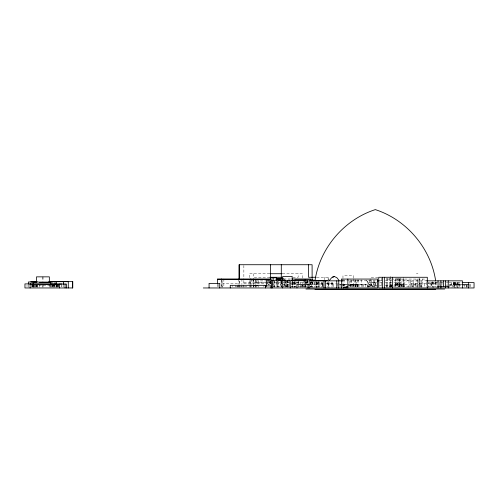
<?xml version="1.0" encoding="UTF-8"?>
<svg xmlns="http://www.w3.org/2000/svg" width="499" height="499" viewBox="0 0 499 499"><rect width="100%" height="100%" fill="white"/><g stroke="black" fill="none" stroke-linecap="round" stroke-linejoin="round"><path stroke-width="0.37" stroke-dasharray="2.5 1.87" d="M355.575 284.399L356.666 282.315L358.85 280.058M403.591 284.399L405.625 281.461L408.8 279.833L411.981 281.461L414.014 284.399M453.529 284.399L455.038 282.022M393.836 285.185L396.792 284.754M416.359 273.252L417.987 273.252M269.703 273.714L249.288 273.714L249.288 279.796M282.403 273.714L302.419 273.714L302.419 278.274M269.834 277.276L253.561 277.276L253.561 273.714M292.838 277.276L298.146 277.276L298.146 273.714M316.703 277.276L328.336 277.276L328.336 287.96M378.042 277.706L370.514 277.706L370.514 287.231M283.644 278.985L291.553 278.985M387.143 279.06L424.499 279.06M283.526 280.058L291.241 280.058M283.451 280.307L290.48 280.307M306.205 280.694L307.977 280.694L307.964 282.921M267.221 280.912L250.779 280.912L250.779 284.436M305.918 280.837L308.064 280.837M342.408 280.837L377.119 280.837M379.533 280.837L382.016 280.837M385.421 280.837L426.832 280.837M306.38 281.268L307.977 281.268M255.17 282.191L270.732 282.191M442.594 282.191L428.56 282.228L428.56 287.243M367.8 282.621L374.818 282.621M446.324 282.621L448.57 282.621M448.907 282.621L461.793 282.621M243.861 282.833L308.569 282.833M309.979 282.833L312.093 282.833M376.832 282.833L368.312 282.833L368.312 287.231M379.683 282.833L382.091 282.833M385.172 282.833L400.348 282.833M237.543 283.476L222.797 283.476L222.797 287.212M325.741 283.438L333.669 283.438L333.85 287.206M410.577 283.688L436.712 283.688M243.861 283.756L270.807 283.756M271.587 283.756L296.462 283.756M316.017 283.9L322.99 283.9M326.814 283.9L336.769 283.9M337.386 283.9L339.233 283.9M461.787 284.224L454.352 284.224L454.358 287.243M309.131 284.399L318.063 284.399M351.595 284.399L374.818 284.399M400.317 284.399L418.948 284.399M448.907 284.399L461.7 284.399M267.701 284.611L270.807 284.611M271.587 284.611L281.692 284.611M282.471 284.611L296.462 284.611M457.327 284.648L462.193 284.648M338.915 284.686L346.325 284.686L346.325 285.996M339.894 284.829L356.829 284.829M438.658 285.079L443.143 285.079M445.314 285.079L467.139 285.079L467.139 287.243M349.868 285.11L351.595 285.11L351.595 280.837M54.541 285.291L36.04 285.291L36.04 286.626M392.357 285.397L386.557 285.397L386.557 287.187M401.564 285.609L391.303 285.609L391.303 287.187M376.988 285.646L368.68 285.646L368.68 287.187M379.514 285.646L382.321 285.646M385.141 285.646L391.572 285.646L391.572 287.187M347.853 285.827L349.868 285.827L349.868 280.837M272.841 286.183L308.569 286.183M309.998 286.183L312.131 286.183M367.8 286.183L374.818 286.183M389.345 286.183L393 286.183M393.511 286.183L422.297 286.183L422.297 279.06M428.342 286.644L437.342 286.644M365.948 280.058L368.131 282.315L369.223 284.399M311.507 281.754L313.185 284.399M332.01 283.438L332.191 287.206M328.479 283.438L328.654 287.206M322.622 283.438L322.803 287.206M470.326 284.224L470.326 287.212M469.846 284.143L469.846 287.199M466.777 284.973L466.777 287.212M466.322 284.91L466.322 287.96M464.631 285.309L464.631 286.638M459.591 284.224L459.591 287.212M458.993 282.621L458.993 287.199M458.02 282.621L458.02 287.96M457.932 284.224L457.932 287.212M457.695 282.621L457.695 287.96M457.371 282.266L457.371 287.249M456.922 287.212L456.922 283.975L450.921 283.975L450.834 287.243M456.223 282.621L456.223 287.199M455.78 282.44L455.78 286.582M455.219 282.621L455.219 287.96M454.564 283.975L454.564 286.632M454.452 282.621L454.452 287.96M453.89 282.621L453.89 284.399M453.398 281.947L453.398 287.212M453.211 283.975L453.211 286.632M452.381 285.079L452.381 287.243M451.564 282.621L451.564 287.199M449.3 285.079L449.3 287.243M441.989 282.191L441.989 285.796M439.6 282.191L439.563 285.921M436.787 282.191L436.712 287.249M435.646 281.586L435.646 286.794M435.334 282.291L435.334 286.644M435.009 282.291L435.009 286.644M433.201 282.266L433.201 287.96M432.77 281.517L432.77 287.243M432.146 282.228L432.146 287.243M431.797 283.688L431.797 287.249M431.167 282.291L431.167 286.644M431.03 283.332L431.03 286.831M430.051 282.291L430.051 286.644M426.489 282.266L426.483 287.249M424.181 283.688L424.181 287.249M421.63 283.688L421.63 287.249M421.536 280.837L421.536 287.96M420.763 283.688L420.763 287.249M419.99 280.837L419.99 287.96M419.391 278.985L419.391 287.212M419.247 278.043L419.247 287.199M418.948 280.837L418.948 287.249M417.844 280.837L417.844 287.96M417.544 278.985L417.544 287.212M416.054 279.06L416.01 287.96M415.511 283.332L415.511 287.536M413.964 283.688L413.964 287.249M413.141 280.837L413.141 287.249M412.199 284.436L412.199 287.256M411.631 283.332L411.631 287.536M410.59 280.837L410.59 287.249M408.987 280.837L408.987 287.249M404.658 284.399L404.658 287.249M403.934 279.06L403.934 286.183M403.76 277.276L403.76 287.249M403.654 286.682L403.654 284.754L390.075 284.754L390.075 287.187M403.03 279.06L403.03 287.218M402.419 284.436L402.419 286.682M401.595 284.436L401.564 286.788M401.315 284.754L401.315 286.788M401.102 281.442L401.102 286.145M400.317 277.987L400.317 287.249M399.93 284.754L399.93 286.682M399.805 278.985L399.805 287.212M399.662 284.754L399.662 286.682M399.406 279.06L399.406 287.218M399.356 278.043L399.356 287.199M398.701 278.043L398.701 287.199M398.645 284.754L398.645 286.682M397.934 278.985L397.934 287.212M397.734 282.833L397.734 287.231M397.341 282.833L397.341 287.231M397.061 278.043L397.061 287.199M396.792 282.833L396.792 287.231M395.932 277.962L395.932 287.193M395.588 279.06L395.588 286.183M395.227 282.833L395.227 287.231M391.472 285.609L391.472 287.187M390.867 278.043L390.867 287.199M390.586 276.421L390.586 287.193M390.337 284.754L390.337 287.187M389.551 285.397L389.551 287.187M389.376 277.962L389.376 287.193M387.636 285.646L387.636 287.187M387.236 278.043L387.236 287.199M386.413 278.043L386.413 287.199M386.189 285.646L386.189 287.187M381.648 278.043L381.648 287.199M376.015 285.646L376.015 287.187M375.841 282.833L375.841 287.231M375.123 282.833L375.123 287.231M374.818 280.837L374.818 287.96M373.857 280.837L373.857 284.399M373.564 282.833L373.564 287.231M373.09 285.646L373.09 287.187M372.341 285.646L372.341 287.187M371.493 279.733L371.493 287.212M371.225 282.833L371.225 287.231M370.077 285.646L370.077 287.187M369.672 279.733L369.672 287.212M368.867 285.646L368.867 287.187M367.8 280.837L367.8 287.249M367.644 287.212L367.644 284.224L343.374 284.224L343.374 286.463M365.387 284.224L365.387 287.212M363.522 284.224L363.522 287.212M362.492 284.224L362.492 287.212M361.756 279.802L361.756 287.218M359.012 284.224L359.012 287.212M358.482 279.802L358.482 287.218M357.771 284.224L357.771 287.212M357.627 279.802L357.627 287.218M357.278 284.224L357.278 287.212M357.116 284.224L357.116 287.212M356.829 284.224L356.829 286.707M355.856 279.802L355.856 287.218M355.625 284.224L355.625 286.707M355.194 284.829L355.194 286.707M355.169 279.802L355.169 287.218M354.359 279.802L354.359 287.218M353.722 278.068L353.722 275.785L342.963 275.785L342.963 278.068M353.722 278.829L353.722 287.199M353.566 284.829L353.566 286.707M353.429 284.224L353.429 287.212M352.4 284.829L352.4 286.707M352.026 284.224L352.026 287.212M351.096 279.802L351.096 287.218M350.828 284.224L350.828 287.212M350.548 279.802L350.548 287.218M349.032 284.224L349.032 287.212M344.254 284.829L344.254 286.083M344.029 279.802L344.029 286.476M343.618 284.686L343.618 285.996M343.262 284.686L343.262 285.996M343.206 284.686L343.206 285.996M342.963 278.829L343.006 287.249M342.732 279.733L342.732 287.212M340.081 284.686L340.081 286.651M337.717 283.9L337.717 286.607M332.328 282.266L332.328 287.249M331.823 282.266L331.823 287.249M329.034 282.266L329.034 287.96M328.124 277.276L328.124 287.199M327.307 282.147L327.307 287.237M324.525 277.276L324.525 280.332M323.096 284.399L323.096 287.249M322.903 281.81L322.903 287.193M322.541 283.9L322.541 286.607M322.005 282.266L322.005 287.249M321.281 282.147L321.281 287.237M319.915 283.9L319.915 286.607M319.404 281.81L319.404 287.193M318.524 280.27L318.524 287.193M318.243 281.81L318.243 287.193M318.063 282.266L318.063 287.249M317.501 281.81L317.501 287.193M317.046 282.147L317.046 287.237M316.672 282.166L316.672 287.237M316.547 281.81L316.547 287.193M316.241 281.835L316.241 287.193M316.104 282.147L316.104 287.96M316.029 280.27L316.029 287.193M314.975 281.586L314.975 286.794M314.283 282.166L314.283 287.237M312.96 282.147L312.96 287.237M312.723 282.266L312.723 287.249M312.131 281.848L312.131 287.199M311.844 282.147L311.844 287.237M311.588 280.307L311.588 287.193M310.603 281.81L310.603 287.193M310.571 281.979L310.571 287.212M310.197 281.835L310.197 287.193M307.758 281.068L307.758 283.37M307.621 280.694L307.621 282.877M307.01 281.068L307.01 283.37M306.193 281.979L306.193 287.212M305.918 281.586L305.918 284.561M305.918 285.309L305.918 286.794M305.369 280.307L305.369 287.193M305.132 282.147L305.132 284.33M305.132 285.054L305.132 287.96M304.908 282.602L304.908 287.193M304.141 285.11L304.141 287.249M303.199 284.898L303.199 287.193M302.681 284.611L302.681 286.183M302.419 285.029L302.419 287.231M302.007 284.898L302.032 287.193M301.945 285.054L301.945 287.237M300.61 282.147L300.61 284.33M300.61 285.054L300.61 287.96M298.889 281.835L298.889 287.193M298.477 280.307L298.477 287.193M298.146 281.854L298.146 283.382M298.109 281.835L298.109 283.37M297.772 281.835L297.772 283.37M296.774 281.835L296.774 283.37M295.845 281.835L295.845 287.193M294.897 281.835L294.897 287.193M294.847 282.147L294.847 287.237M294.447 281.835L294.373 287.231M294.104 281.835L294.104 287.193M293.599 281.835L293.599 287.193M292.707 281.835L292.707 287.193M292.489 281.835L292.489 287.193M292.364 280.307L292.364 287.193M292.183 281.829L292.115 287.193M291.965 281.835L291.965 287.193M289.289 280.058L289.289 287.243M288.509 280.307L288.509 287.193M287.811 280.307L287.811 287.193M287.673 280.307L287.673 287.193M287.461 280.307L287.461 287.193M287.056 280.058L287.056 287.243M286.507 280.058L286.507 287.243M285.996 280.307L285.996 287.193M285.858 280.27L285.858 287.193M285.035 280.307L285.035 287.193M284.617 278.985L284.617 287.212M284.025 280.058L284.025 287.243M281.773 281.068L281.773 287.193M281.405 281.492L281.405 287.243M281.293 280.993L281.293 287.187M280.569 279.627L280.569 287.206M278.305 281.492L278.305 287.243M277.887 281.143L277.887 287.212M277.525 280.27L277.525 287.193M276.745 281.068L276.745 287.193M274.419 280.307L274.419 287.193M274.207 281.068L274.207 287.193M273.645 280.27L273.645 287.193M270.539 280.993L270.539 286.183M270.433 281.068L270.433 284.898M270.339 281.068L270.339 284.898M269.248 281.068L269.248 284.898M269.067 280.912L269.067 285.141M268.206 279.627L268.206 284.929M267.682 281.068L267.682 284.898M263.591 285.328L263.591 286.644M258.332 280.75L258.332 284.299M258.332 285.029L258.332 287.231M256.617 280.912L256.617 284.436M256.617 285.141L256.617 287.256M255.276 278.985L255.276 284.224M255.276 284.973L255.276 287.212M255.17 280.388L255.17 284.355M255.17 284.929L255.17 287.243M253.922 285.328L253.922 286.644M253.71 279.627L253.71 284.174M253.71 284.929L253.71 287.206M253.561 278.804L253.561 284.299M253.561 284.91L253.561 287.231M251.615 278.985L251.615 284.224M251.615 284.973L251.615 287.212M250.779 285.141L250.779 287.256M250.398 279.627L250.398 284.174M250.398 284.929L250.398 287.206M249.288 280.557L249.288 284.299M249.288 285.029L249.288 287.231M249.045 283.756L249.045 284.611M246.905 286.289L235.653 286.289M243.861 265.48L243.861 280.051M243.861 280.569L243.861 284.648M243.861 285.029L243.861 287.262M243.655 285.328L243.655 286.644M241.909 278.985L241.909 284.224M241.909 284.973L241.909 287.212M239.196 280.993L239.196 284.087M239.196 284.86L239.196 287.187M239.164 280.993L239.164 284.087M239.164 284.86L239.164 287.187M238.528 278.985L238.528 284.224M238.528 284.973L238.528 287.212M238.148 285.328L238.148 286.644M237.543 284.973L237.543 287.212M235.403 285.328L235.403 286.644M232.303 285.328L232.303 286.644M223.864 278.985L223.864 287.212M222.092 280.482L222.092 287.212M221.593 278.985L221.593 287.212M221.481 280.388L221.481 287.206M218.138 284.224L218.138 287.212M217.421 284.174L217.421 287.206M63.573 285.178L63.573 287.262M61.888 285.347L61.888 286.657M61.658 285.347L61.658 286.657M58.408 284.829L58.408 286.707M58.202 285.066L58.202 287.237M57.915 285.253L57.915 286.607M57.429 285.066L57.429 287.237M57.048 285.178L57.048 287.262M56.936 285.253L56.936 286.607M56.555 285.178L56.555 287.262M56.156 285.11L56.156 287.249M55.027 285.11L55.027 287.249M54.603 285.066L54.603 287.237M54.416 285.291L54.416 286.626M53.505 285.253L53.505 286.607M53.337 285.066L53.337 287.237M53.087 282.54L53.087 287.187M52.638 281.767L52.638 287.187M52.526 285.253L52.532 286.607M52.301 285.253L52.301 286.607M51.222 285.023L51.222 287.224M50.929 285.023L50.929 287.224M50.779 284.885L50.779 287.193M49.345 284.998L49.345 287.218M42.97 276.851L42.97 281.293M42.97 284.998L42.97 287.218M42.895 276.851L42.895 281.293M42.895 284.998L42.895 287.218M39.596 284.885L39.596 287.193M37.606 285.066L37.606 287.237M37.581 284.879L37.581 287.193M36.795 285.253L36.795 286.607M36.521 284.998L36.521 287.218M36.284 285.291L36.284 286.626M35.803 285.066L35.803 287.237M34.949 284.985L34.949 287.218M34.568 284.985L34.568 287.218M33.614 284.879L33.614 287.193M33.427 285.023L33.427 287.224M33.171 285.023L33.14 287.237M32.971 285.253L32.971 286.607M32.304 284.879L32.304 287.193M32.198 285.253L32.198 286.607M32.129 285.253L32.129 286.607M31.237 285.066L31.237 287.237M28.337 284.985L28.337 287.218M27.002 285.253L27.002 286.607"/><path stroke-width="0.75" d="M314.975 280.837C319.74 248.259 343.986 219.71 375.31 209.617C406.635 219.71 430.88 248.259 435.646 280.837M329.502 280.313L331.667 277.675L334.249 276.477L336.837 277.675L339.002 280.313M302.787 283.264L303.124 282.727M270.078 273.714L282.004 273.714M269.834 277.276L282.004 277.276M316.004 277.276L308.569 277.276L308.569 264.726M270.888 277.812L276.477 277.812L276.477 280.307M276.24 278.348L283.176 278.348M271.107 278.985L217.421 278.985L217.421 283.413M276.384 278.985L283.382 278.985M291.927 278.985L310.571 278.985L310.571 280.482M217.421 279.627L271.213 279.627M275.891 279.627L280.569 279.627L280.569 278.985M278.305 280.058L283.526 280.058M283.488 280.307L266.603 280.307L266.603 286.432M291.871 280.307L295.333 280.307M312.368 280.307L315.474 280.27M305.669 280.694L290.218 280.694L290.218 287.96M310.11 280.694L327.307 280.694M341.84 280.837L309.149 280.837L309.149 287.96M377.119 280.837L379.315 280.837M426.583 280.837L462.454 280.837L462.454 287.96M30.963 281.442L36.938 281.442M49.083 281.442L72.767 281.442L72.767 287.96L24.95 287.96L24.95 283.9L61.888 284.043M36.826 281.767L34.568 282.016M48.871 281.767L51.129 281.767M36.92 281.798L30.95 282.016M33.171 282.085L51.222 282.085M39.596 282.584L50.779 282.584M462.093 282.621L474.05 282.621L474.05 287.96L378.729 287.96L378.729 277.276L427.3 277.276L427.3 287.96M30.102 284.224L59.568 284.224M309.149 284.399L296.98 284.399L296.98 287.96M462.454 284.399L468.673 284.399M264.963 285.896L270.957 285.896L270.957 287.96M347.853 286.538L346.069 286.538L346.069 287.96M437.642 286.644L448.221 286.644M346.069 287.249L343.58 287.249L343.58 287.96M203.311 287.96L377.6 287.96L377.6 279.06L341.391 279.06L341.391 287.96M305.918 289.027L444.703 289.027M314.975 289.383L435.646 289.383M468.673 282.621L468.673 287.96M448.221 280.837L448.221 287.96M445.37 280.837L445.37 287.96M443.63 280.837L443.63 286.644M440.891 280.837L440.929 287.96M438.041 280.837L438.041 287.96M392.395 277.276L392.395 287.96M384.342 277.276L384.342 287.96M382.508 277.276L382.508 287.96M347.853 279.06L347.853 287.96M338.752 280.837L338.752 287.96M336.756 280.837L336.756 287.96M325.654 280.837L325.654 287.96M324.013 280.837L324.013 287.96M312.96 281.268L312.96 279.877L294.847 279.877L294.847 281.268M312.131 280.332L312.093 264.726L239.164 264.726L239.164 279.44M307.964 284.399L307.964 287.96M305.132 279.877L305.132 281.268M304.141 280.694L304.141 282.178M292.183 281.062L292.183 276.458L282.708 276.458L282.708 287.96M281.293 264.726L281.293 278.667M277.887 278.985L277.887 279.627M273.115 277.812L273.115 280.307M272.448 280.307L272.448 287.96M271.431 280.307L271.431 287.96M270.539 264.726L270.539 279.44M265.518 287.96L265.518 285.328L230.264 285.328L230.264 287.96M257.659 285.328L257.659 285.896M256.056 285.328L256.056 285.896M253.922 285.328L253.922 285.896M253.71 278.985L253.71 279.627M250.398 278.985L250.398 279.627M239.196 264.726L239.196 279.44M221.481 278.985L221.481 279.627M219.753 287.96L219.753 283.37L209.069 283.37L209.069 287.96M72.374 281.442L72.374 287.96M68.276 287.96L68.276 281.692L56.555 281.692L56.555 284.48M66.448 287.96L66.448 284.043L59.531 284.043L59.531 287.96M65.051 284.043L65.051 287.96M63.573 281.692L63.573 284.48M60.017 281.442L50.929 281.548L50.929 284.287M55.027 281.548L55.027 284.399M49.345 282.035L49.345 276.851L36.521 276.851L36.521 282.035M34.949 281.767L28.337 282.016L28.337 284.243M33.614 281.442L33.614 281.798M33.171 282.016L33.171 284.287M30.364 283.9L30.364 284.224M30.102 283.9L30.102 287.96M333.775 276.633L332.796 276.982L334.249 276.477L333.775 276.633"/></g></svg>
